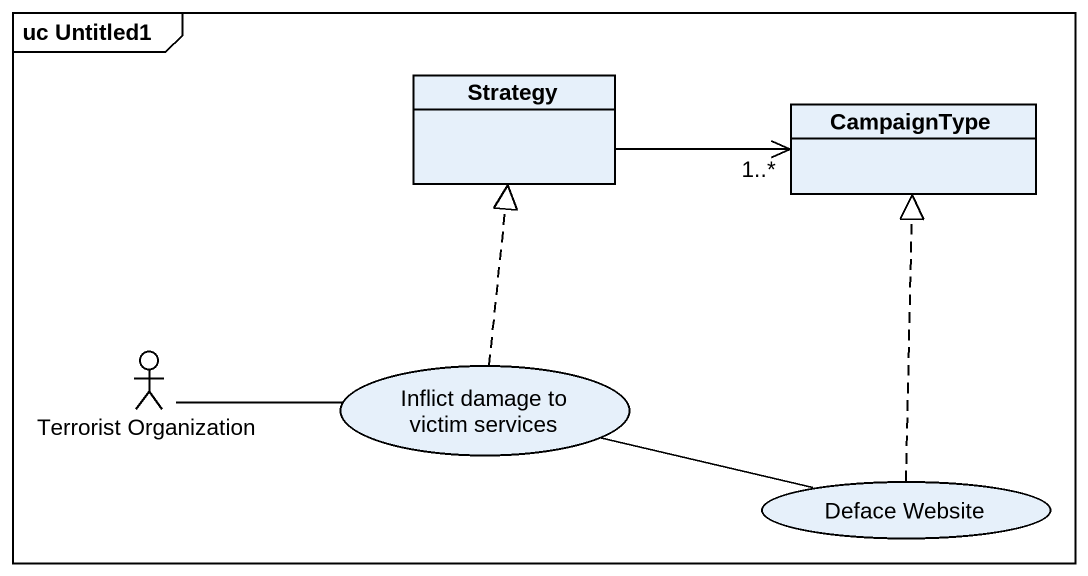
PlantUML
@startuml
mainframe uc Untitled1
allowmixing
hide circle
hide empty members
class Strategy
class CampaignType
actor "Terrorist Organization" as Terrorist_Organization
usecase "Inflict damage to victim services" as Inflict_damage_to_victim
usecase "Deface Website" as Deface_Website
CampaignType "1..*" <-left- Strategy
Terrorist_Organization -right- Inflict_damage_to_victim
Inflict_damage_to_victim .up.|> Strategy
Inflict_damage_to_victim -right- Deface_Website
Deface_Website .up.|> CampaignType
@enduml
